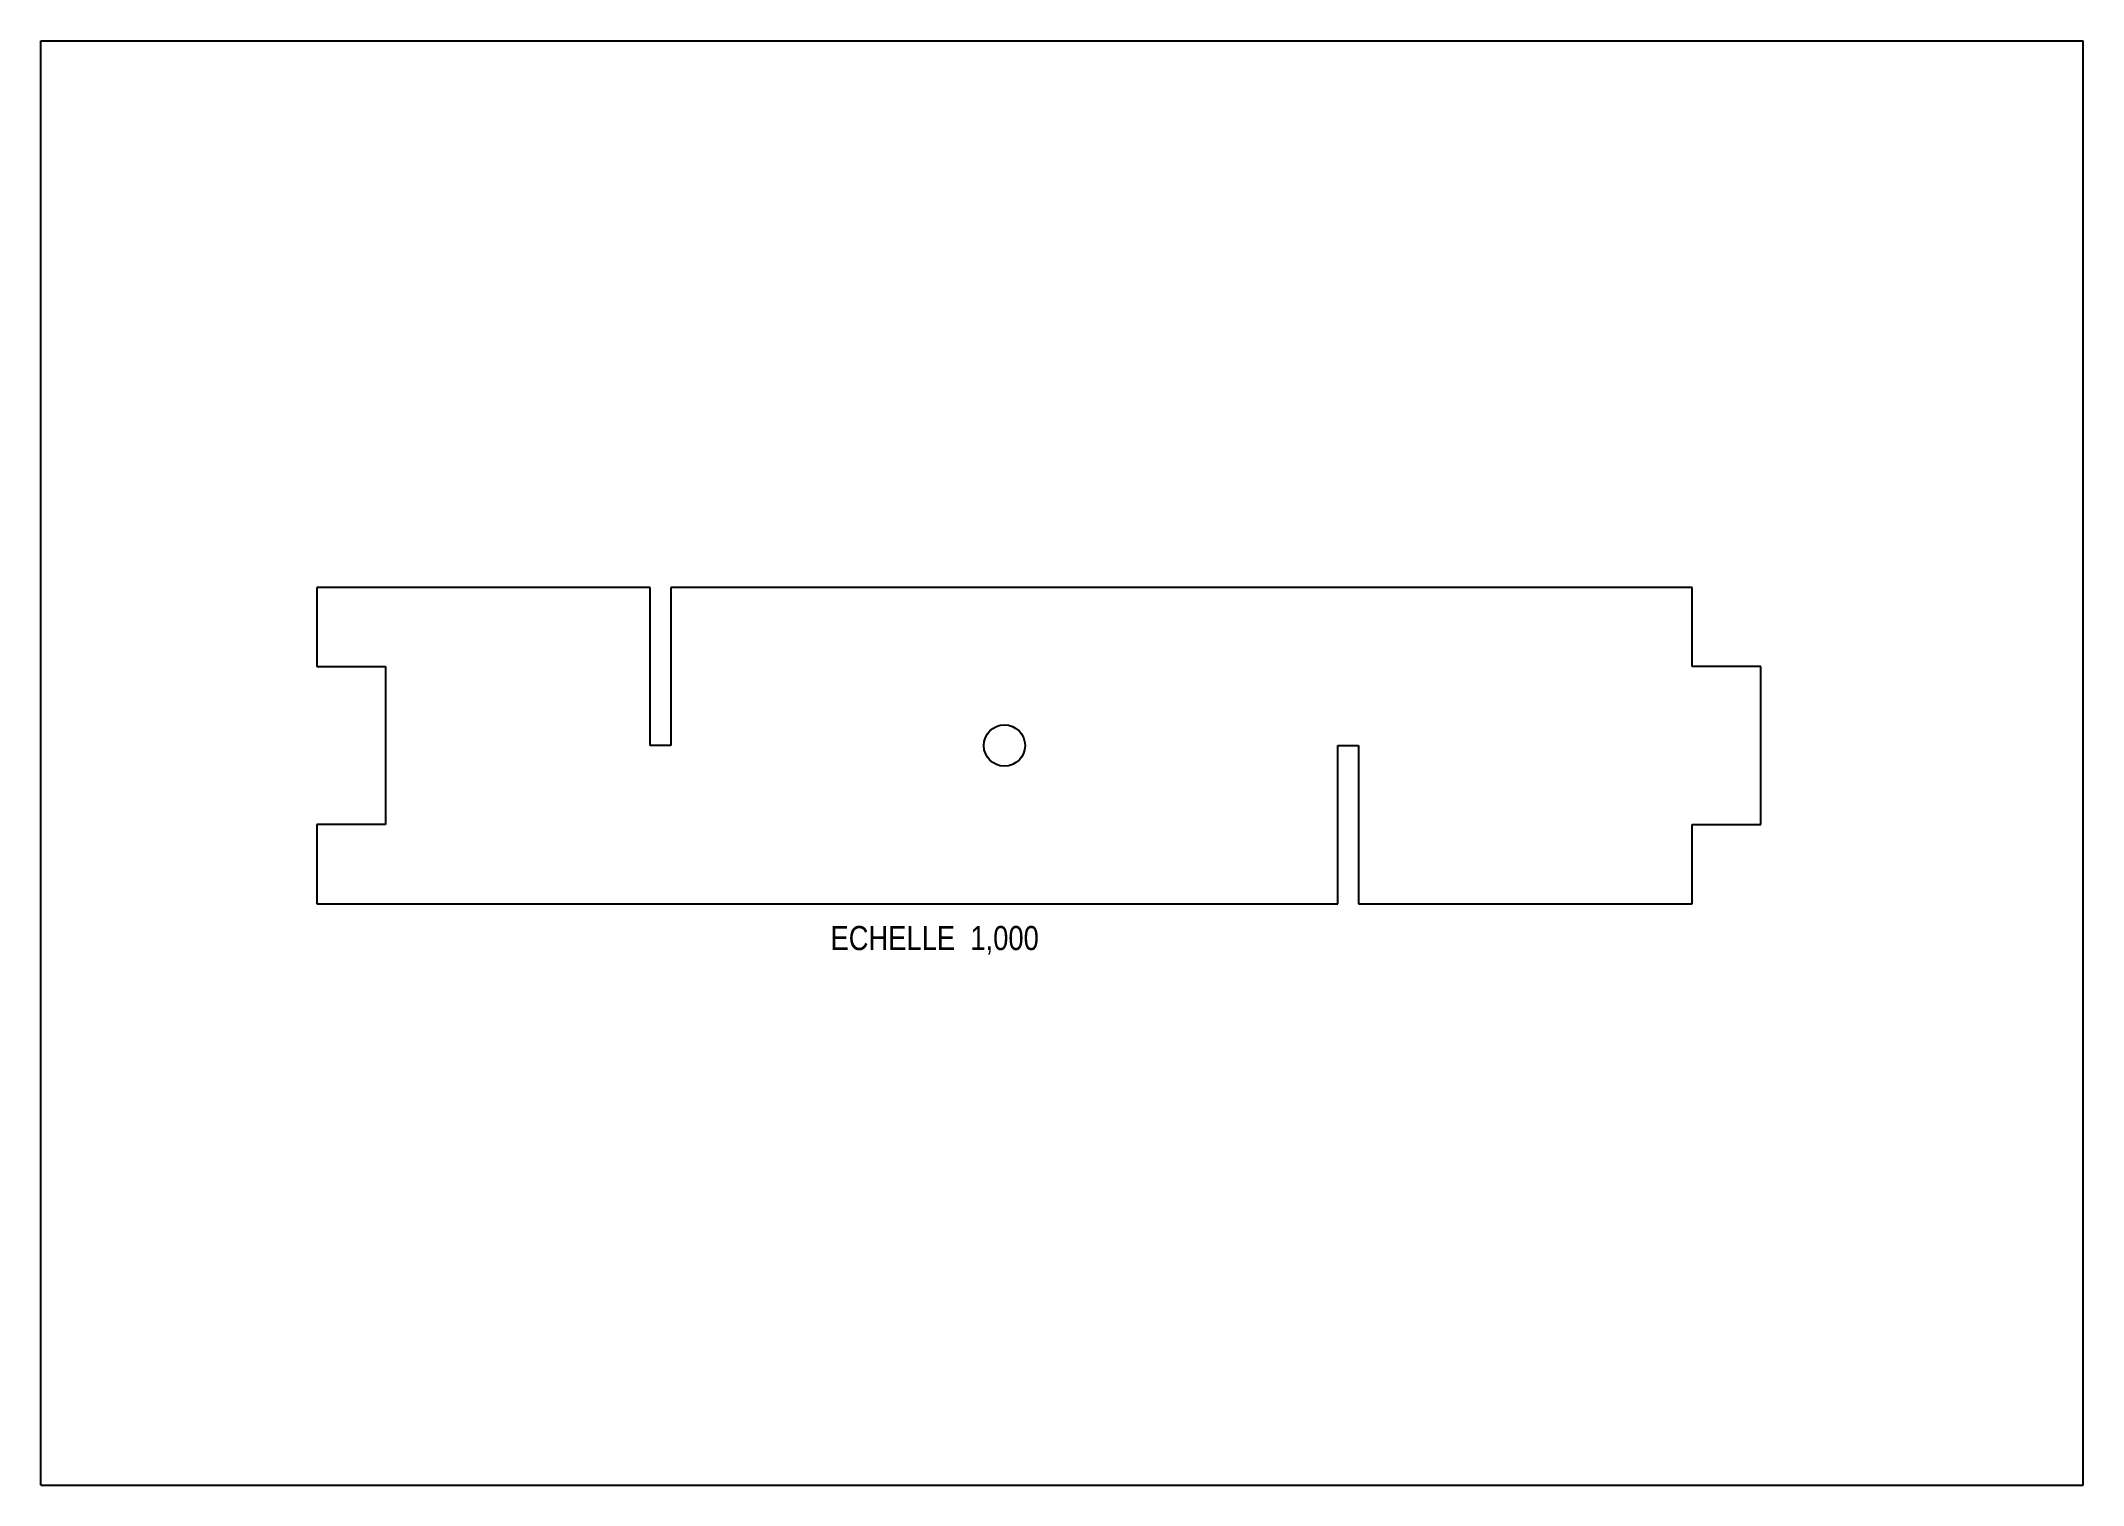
# Model space of a CAD drawing. Header units: millimetres. Extents: x 0 to 297, y 0 to 210.
import ezdxf

# ---------------------------------------------------------------- set-up
doc = ezdxf.new("R2010")
doc.units = ezdxf.units.MM
doc.header["$LTSCALE"] = 16.335
doc.layers.get('0').update_dxf_attribs({"linetype": 'CONTINUOUS'})
doc.styles.get("Standard").update_dxf_attribs({"font": 'txt', "width": 0.85})

msp = doc.modelspace()

# ---------------------------------------------------------------- linework, layer by layer
at = {"color": 7, "linetype": 'CONTINUOUS'}
for p, q in [((0, 0), (0, 210)), ((0, 210), (297, 210)), ((297, 0), (297, 210)), ((40.13, 130.54), (40.13, 119.04)), ((88.63, 130.54), (40.13, 130.54)), ((88.63, 107.54), (88.63, 130.54)), ((91.63, 130.54), (91.63, 107.54)), ((240.13, 130.54), (91.63, 130.54)), ((240.13, 119.04), (240.13, 130.54)), ((40.13, 119.04), (50.13, 119.04)), ((50.13, 119.04), (50.13, 96.04)), ((250.13, 119.04), (240.13, 119.04)), ((250.13, 96.04), (250.13, 119.04)), ((91.63, 107.54), (88.63, 107.54)), ((188.63, 107.54), (191.63, 107.54)), ((188.63, 84.54), (188.63, 107.54)), ((191.63, 107.54), (191.63, 84.54)), ((40.13, 96.04), (40.13, 84.54)), ((50.13, 96.04), (40.13, 96.04)), ((240.13, 96.04), (250.13, 96.04)), ((240.13, 84.54), (240.13, 96.04)), ((40.13, 84.54), (188.63, 84.54)), ((191.63, 84.54), (240.13, 84.54)), ((0, 0), (297, 0))]:
    msp.add_line(p, q, dxfattribs=at)
msp.add_circle((140.13, 107.54), 3, dxfattribs=at)

# ---------------------------------------------------------------- texts
at = {"color": 2, "linetype": 'CONTINUOUS', "insert": (145.13, 81.3), "char_height": 3.5, "width": 41.65, "attachment_point": 3, "line_spacing_factor": 0.9}
msp.add_mtext('ECHELLE  1,000', dxfattribs=at)

doc.saveas('drawing.dxf')
